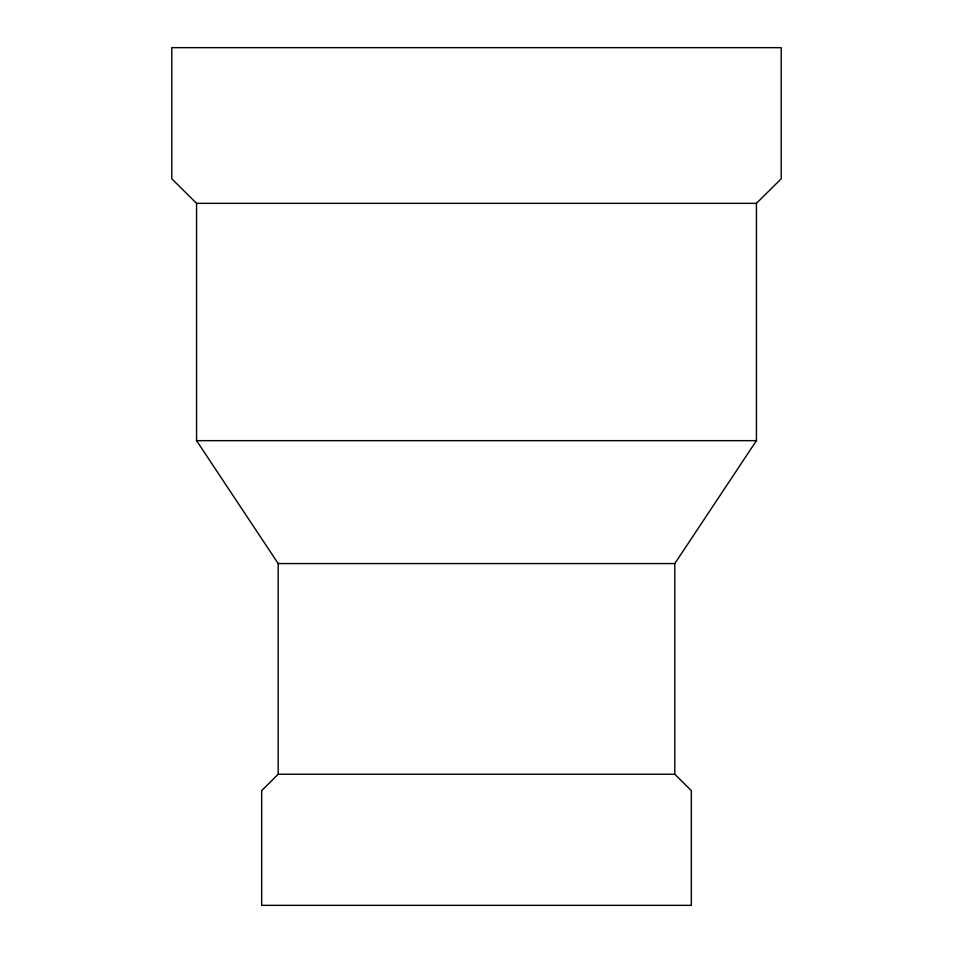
<?xml version="1.0" encoding="UTF-8"?>
<svg xmlns="http://www.w3.org/2000/svg" width="953" height="953" viewBox="0 0 953 953"><rect width="100%" height="100%" fill="white"/><g stroke="black" fill="none" stroke-linecap="round" stroke-linejoin="round"><path stroke-width="1.43" d="M674.807 774.241L278.193 774.241L261.67 790.633L261.67 905.35L691.33 905.35L691.33 790.633L674.807 774.241L674.807 563.568L756.432 440.655L756.432 203.346L781.222 178.759L781.222 47.65L171.778 47.65L171.778 178.759L196.568 203.346L756.432 203.346M196.568 203.346L196.568 440.655L756.432 440.655M196.568 440.655L278.193 563.568L674.807 563.568M278.193 563.568L278.193 774.241"/></g></svg>
